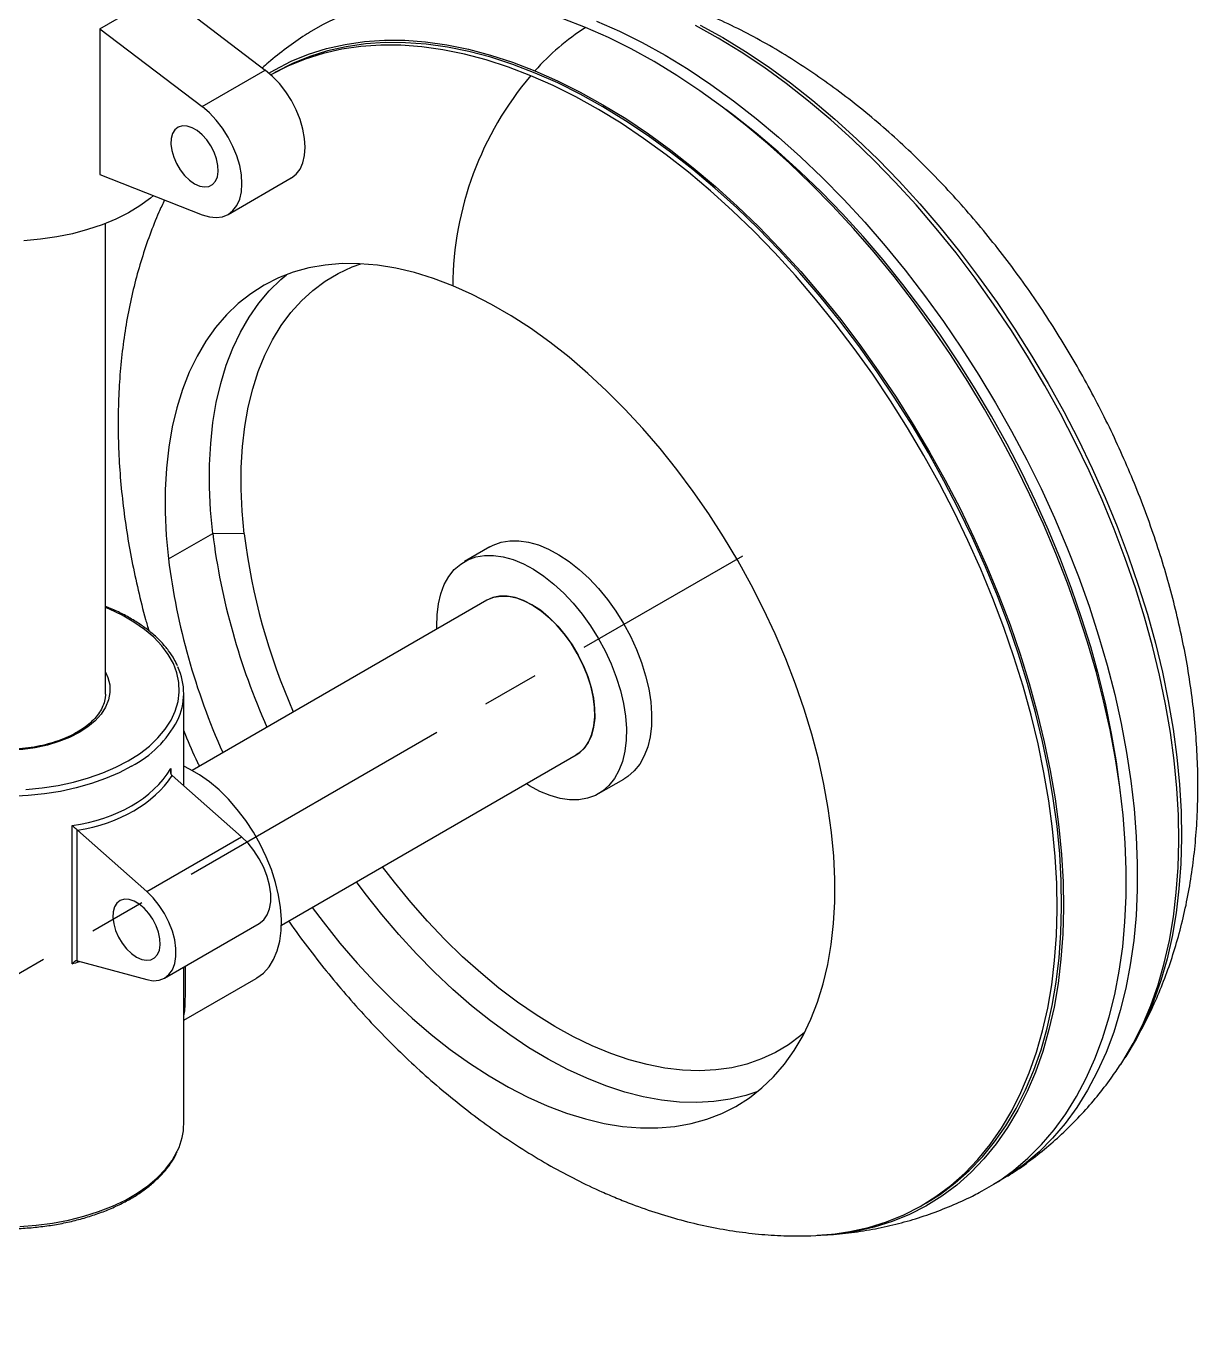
# Model space of a CAD drawing. Header units: millimetres. Extents: x 1 to 1184, y 0 to 836.
# Drawn here: x 788.5 to 841, y 644.9 to 703.2 of the extents above; entities that cross this region are included whole.
import ezdxf

# ---------------------------------------------------------------- set-up
doc = ezdxf.new("R2010")
doc.units = ezdxf.units.MM
doc.linetypes.add('CENTERX2', pattern=[20.32, 12.7, -2.54, 2.54, -2.54])

msp = doc.modelspace()

# ---------------------------------------------------------------- linework, layer by layer
at = {"color": 7, "linetype": 'Continuous', "lineweight": 25}
for p, q in [((791.799, 703.048), (794.628, 704.681)), ((794.628, 704.681), (799.206, 701.191)), ((791.799, 703.048), (796.378, 699.558)), ((791.799, 703.048), (791.799, 696.516)), ((796.378, 699.558), (799.206, 701.191)), ((799.604, 701.064), (799.459, 700.98)), ((791.799, 696.516), (796.378, 694.72)), ((797.542, 694.735), (800.37, 696.368)), ((792.057, 673.294), (792.057, 694.33)), ((794.872, 679.307), (796.852, 680.45)), ((798.258, 680.43), (796.852, 680.45)), ((809.258, 679.849), (808.127, 679.196)), ((809.127, 677.463), (795.93, 669.845)), ((792.056, 673.251), (792.057, 673.294)), ((795.557, 669.154), (795.557, 673.294)), ((799.929, 662.916), (813.127, 670.535)), ((794.972, 669.925), (794.972, 669.724)), ((795.016, 669.633), (795.038, 669.612)), ((798.141, 666.87), (795.038, 669.612)), ((814.126, 668.803), (815.258, 669.456)), ((790.557, 661.177), (790.557, 667.376)), ((790.774, 667.184), (790.774, 661.319)), ((790.795, 667.163), (790.774, 667.184)), ((793.899, 664.421), (790.795, 667.163)), ((793.899, 664.421), (798.141, 666.87)), ((794.695, 660.544), (798.938, 662.993)), ((790.774, 661.319), (790.795, 661.315)), ((790.795, 661.315), (793.899, 660.474)), ((795.557, 654.023), (795.557, 661.041)), ((795.557, 658.66), (798.792, 660.528)), ((828.599, 650.37), (828.801, 650.486))]:
    msp.add_line(p, q, dxfattribs=at)
at = {"color": 7, "linetype": 'CENTERX2'}
msp.add_line((760.686, 644.881), (820.577, 679.455), dxfattribs=at)
at = {"color": 7, "linetype": 'Continuous', "lineweight": 25, "flags": 128}
for points in [[(813.543, 703.096), (812.532, 703.484), (811.53, 703.811), (810.54, 704.076), (809.565, 704.277), (808.605, 704.415), (807.664, 704.489), (806.744, 704.5), (805.846, 704.446), (804.974, 704.329), (804.128, 704.148), (803.311, 703.904), (802.526, 703.597), (801.773, 703.228), (801.176, 702.877)], [(831.159, 650.941), (831.299, 651.016), (832.018, 651.445), (832.7, 651.935), (833.344, 652.483), (833.95, 653.089), (834.514, 653.75), (835.037, 654.467), (835.516, 655.236), (835.951, 656.057), (836.341, 656.927), (836.685, 657.843), (836.981, 658.805), (837.23, 659.81), (837.43, 660.855), (837.582, 661.938), (837.684, 663.057), (837.737, 664.208), (837.74, 665.39), (837.694, 666.599), (837.599, 667.832), (837.454, 669.088), (837.261, 670.362), (837.019, 671.652), (836.729, 672.954), (836.392, 674.266), (836.009, 675.585), (835.58, 676.908), (835.107, 678.231), (834.59, 679.552), (834.031, 680.866), (833.432, 682.173), (832.793, 683.467), (832.116, 684.746), (831.402, 686.008), (830.654, 687.249), (829.873, 688.466), (829.06, 689.657), (828.219, 690.818), (827.35, 691.948), (826.456, 693.043), (825.539, 694.1), (824.6, 695.118), (823.643, 696.094), (822.67, 697.026), (821.681, 697.911), (820.681, 698.748), (819.672, 699.534), (818.655, 700.268), (817.633, 700.948), (816.608, 701.572), (815.583, 702.139), (814.561, 702.647), (813.543, 703.096)], [(814.038, 703.382), (815.056, 702.933), (816.078, 702.424), (817.103, 701.857), (818.128, 701.233), (819.15, 700.554), (820.167, 699.82), (821.176, 699.034), (822.176, 698.197), (823.164, 697.312), (824.138, 696.38), (825.095, 695.404), (826.034, 694.386), (826.951, 693.328), (827.845, 692.234), (828.714, 691.104), (829.555, 689.943), (830.368, 688.752), (831.149, 687.535), (831.897, 686.294), (832.611, 685.032), (833.288, 683.753), (833.927, 682.458), (834.526, 681.152), (835.085, 679.837), (835.602, 678.517), (836.075, 677.194), (836.504, 675.871), (836.887, 674.552), (837.224, 673.24), (837.514, 671.937), (837.756, 670.647), (837.949, 669.373), (838.094, 668.118), (838.189, 666.885), (838.235, 665.676), (838.232, 664.494), (838.179, 663.343), (838.077, 662.224), (837.925, 661.141), (837.725, 660.096), (837.476, 659.091), (837.18, 658.129), (836.836, 657.212), (836.446, 656.343), (836.011, 655.522), (835.532, 654.753), (835.009, 654.036), (834.445, 653.374), (833.839, 652.768), (833.195, 652.22), (832.513, 651.731), (831.794, 651.301), (831.777, 651.292)], [(837.494, 656.682), (837.591, 656.83), (838.053, 657.609), (838.471, 658.439), (838.843, 659.319), (839.167, 660.245), (839.444, 661.216), (839.673, 662.229), (839.852, 663.281), (839.982, 664.371), (840.063, 665.496), (840.094, 666.653), (840.075, 667.839), (840.005, 669.051), (839.887, 670.286), (839.718, 671.542), (839.501, 672.815), (839.235, 674.103), (838.922, 675.402), (838.561, 676.709), (838.154, 678.02), (837.701, 679.334), (837.205, 680.646), (836.665, 681.954), (836.084, 683.254), (835.463, 684.543), (834.803, 685.818), (834.105, 687.076), (833.372, 688.314), (832.606, 689.529), (831.807, 690.718), (830.979, 691.878), (830.122, 693.007), (829.24, 694.101), (828.333, 695.159), (827.406, 696.176), (826.458, 697.152), (825.494, 698.084), (824.515, 698.969), (823.524, 699.805), (822.522, 700.591), (821.513, 701.323), (820.499, 702.002), (819.482, 702.625), (818.464, 703.19)], [(818.67, 703.21), (819.683, 702.647), (820.696, 702.027), (821.707, 701.351), (822.712, 700.621), (823.709, 699.838), (824.697, 699.005), (825.672, 698.124), (826.632, 697.196), (827.576, 696.224), (828.5, 695.21), (829.403, 694.157), (830.282, 693.067), (831.135, 691.943), (831.96, 690.787), (832.755, 689.603), (833.519, 688.393), (834.249, 687.16), (834.944, 685.906), (835.601, 684.636), (836.22, 683.352), (836.799, 682.058), (837.336, 680.755), (837.831, 679.448), (838.281, 678.14), (838.687, 676.833), (839.046, 675.532), (839.359, 674.238), (839.623, 672.956), (839.84, 671.687), (840.007, 670.436), (840.126, 669.206), (840.195, 667.999), (840.214, 666.817), (840.183, 665.665), (840.103, 664.545), (839.973, 663.459), (839.794, 662.411), (839.567, 661.402), (839.291, 660.435), (838.968, 659.512), (838.597, 658.637), (838.182, 657.81), (837.721, 657.033), (837.678, 656.968)], [(799.368, 701.059), (799.628, 701.211), (800.369, 701.589), (801.143, 701.904), (801.948, 702.157), (802.784, 702.346), (803.646, 702.47), (804.534, 702.531), (805.446, 702.527), (806.378, 702.459), (807.33, 702.326), (808.297, 702.13), (809.28, 701.87), (810.274, 701.547), (811.277, 701.162)], [(828.801, 650.486), (829.423, 650.877), (830.089, 651.374), (830.717, 651.93), (831.305, 652.544), (831.852, 653.213), (832.357, 653.937), (832.818, 654.713), (833.233, 655.54), (833.604, 656.416), (833.927, 657.338), (834.203, 658.305), (834.43, 659.314), (834.609, 660.363), (834.739, 661.448), (834.819, 662.569), (834.85, 663.721), (834.831, 664.902), (834.762, 666.109), (834.643, 667.34), (834.476, 668.591), (834.259, 669.859), (833.995, 671.141), (833.682, 672.435), (833.323, 673.737), (832.917, 675.043), (832.467, 676.352), (831.972, 677.659), (831.435, 678.961), (830.856, 680.256), (830.237, 681.54), (829.58, 682.81), (828.885, 684.063), (828.155, 685.296), (827.391, 686.506), (826.596, 687.691), (825.771, 688.846), (824.918, 689.971), (824.039, 691.061), (823.136, 692.114), (822.212, 693.127), (821.268, 694.099), (820.308, 695.027), (819.333, 695.909), (818.345, 696.742), (817.348, 697.524), (816.343, 698.254), (815.332, 698.93), (814.319, 699.55), (813.306, 700.113), (812.295, 700.617), (811.289, 701.062), (810.289, 701.445), (809.299, 701.767), (808.321, 702.026), (807.357, 702.221), (806.409, 702.353), (805.48, 702.421), (804.573, 702.425), (803.688, 702.365), (802.829, 702.24), (801.997, 702.052), (801.194, 701.801), (800.423, 701.486), (799.685, 701.11), (799.604, 701.064)], [(811.086, 700.945), (810.087, 701.328), (809.097, 701.65), (808.119, 701.909), (807.155, 702.105), (806.207, 702.237), (805.278, 702.305), (804.37, 702.308), (803.486, 702.248), (802.627, 702.124), (801.795, 701.935), (800.992, 701.684), (800.221, 701.37), (799.483, 700.994), (799.459, 700.98)], [(800.37, 696.368), (800.372, 696.369), (800.587, 696.536), (800.761, 696.764), (800.888, 697.045), (800.965, 697.374), (800.992, 697.741), (800.965, 698.139), (800.888, 698.557), (800.761, 698.985), (800.587, 699.413), (800.372, 699.829), (800.119, 700.225), (799.836, 700.589), (799.529, 700.914), (799.206, 701.191)], [(823.525, 649.005), (823.631, 649.008), (824.515, 649.069), (825.374, 649.193), (826.206, 649.381), (827.009, 649.633), (827.78, 649.947), (828.518, 650.323), (829.221, 650.76), (829.887, 651.257), (830.515, 651.813), (831.103, 652.427), (831.65, 653.096), (832.155, 653.82), (832.615, 654.596), (833.031, 655.423), (833.401, 656.299), (833.725, 657.222), (834.001, 658.188), (834.228, 659.197), (834.407, 660.246), (834.537, 661.332), (834.617, 662.452), (834.648, 663.604), (834.629, 664.785), (834.56, 665.993), (834.441, 667.223), (834.274, 668.474), (834.057, 669.742), (833.793, 671.025), (833.48, 672.318), (833.121, 673.62), (832.715, 674.927), (832.265, 676.235), (831.77, 677.542), (831.233, 678.844), (830.654, 680.139), (830.035, 681.423), (829.377, 682.693), (828.683, 683.946), (827.953, 685.179), (827.189, 686.39), (826.394, 687.574), (825.569, 688.73), (824.715, 689.854), (823.836, 690.944), (822.934, 691.997), (822.01, 693.011), (821.066, 693.983), (820.106, 694.911), (819.131, 695.792), (818.143, 696.625), (817.146, 697.407), (816.14, 698.138), (815.13, 698.813), (814.117, 699.434), (813.104, 699.996), (812.093, 700.501), (811.086, 700.945)], [(811.277, 701.162), (812.287, 700.716), (813.303, 700.21), (814.32, 699.645), (815.337, 699.022), (816.351, 698.344), (817.36, 697.611), (818.362, 696.825), (819.353, 695.989), (820.332, 695.104), (821.296, 694.172), (822.244, 693.196), (823.171, 692.179), (824.078, 691.121), (824.96, 690.027), (825.817, 688.898), (826.645, 687.738), (827.444, 686.549), (828.21, 685.334), (828.943, 684.096), (829.641, 682.838), (830.301, 681.563), (830.922, 680.274), (831.504, 678.974), (832.043, 677.666), (832.539, 676.354), (832.992, 675.04), (833.399, 673.729), (833.76, 672.422), (834.073, 671.123), (834.339, 669.835), (834.556, 668.562), (834.725, 667.306), (834.844, 666.071), (834.913, 664.859), (834.932, 663.673), (834.901, 662.516), (834.821, 661.392), (834.69, 660.301), (834.511, 659.249), (834.282, 658.236), (834.005, 657.265), (833.681, 656.339), (833.309, 655.46), (832.892, 654.629), (832.429, 653.85), (831.922, 653.123), (831.373, 652.451), (830.783, 651.835), (830.152, 651.277), (829.483, 650.778), (828.778, 650.339), (828.037, 649.961), (827.263, 649.646), (826.457, 649.393), (825.622, 649.204), (824.759, 649.08), (823.911, 649.02)], [(796.378, 694.72), (796.701, 694.624), (797.008, 694.594), (797.291, 694.632), (797.543, 694.736), (797.759, 694.904), (797.932, 695.131), (798.06, 695.412), (798.137, 695.741), (798.163, 696.108), (798.137, 696.506), (798.06, 696.924), (797.932, 697.352), (797.759, 697.78), (797.543, 698.197), (797.291, 698.592), (797.008, 698.957), (796.701, 699.281), (796.378, 699.558)], [(837.49, 668.81), (837.472, 668.973), (837.304, 670.224), (837.088, 671.492), (836.823, 672.774), (836.511, 674.068), (836.151, 675.37), (835.746, 676.676), (835.295, 677.985), (834.801, 679.292), (834.263, 680.594), (833.685, 681.889), (833.066, 683.173), (832.408, 684.443), (831.713, 685.696), (830.983, 686.929), (830.22, 688.139), (829.424, 689.324), (828.599, 690.479), (827.746, 691.603), (826.867, 692.693), (825.964, 693.747), (825.04, 694.76), (824.097, 695.732), (823.136, 696.66), (822.161, 697.542), (821.174, 698.375), (820.176, 699.157), (819.817, 699.424)], [(796.042, 696.108), (796.27, 696.005), (796.487, 695.964), (796.684, 695.987), (796.85, 696.073), (796.979, 696.218), (797.064, 696.415), (797.101, 696.655), (797.088, 696.927), (797.027, 697.218), (796.92, 697.514), (796.771, 697.801), (796.589, 698.067), (796.38, 698.298), (796.156, 698.484), (795.927, 698.617), (795.703, 698.689), (795.495, 698.698), (795.312, 698.643), (795.164, 698.527), (795.056, 698.355), (794.995, 698.135), (794.983, 697.878), (795.02, 697.595), (795.105, 697.3), (795.233, 697.007), (795.4, 696.729), (795.596, 696.479), (795.814, 696.268), (796.042, 696.108)], [(794.199, 695.575), (794.062, 695.46), (793.597, 695.12), (793.079, 694.807), (792.513, 694.523), (791.903, 694.271), (791.255, 694.053), (790.575, 693.871), (789.868, 693.727), (789.14, 693.622), (788.399, 693.556)], [(807.597, 691.542), (806.737, 691.867), (805.888, 692.128), (805.052, 692.326), (804.231, 692.459), (803.429, 692.527), (802.649, 692.529), (801.892, 692.466), (801.161, 692.337), (800.46, 692.144), (799.79, 691.887), (799.153, 691.566), (798.552, 691.183), (797.989, 690.739), (797.466, 690.236), (796.984, 689.675), (796.545, 689.058), (796.151, 688.388), (795.802, 687.666), (795.501, 686.895), (795.248, 686.078), (795.043, 685.217), (794.889, 684.315), (794.784, 683.376), (794.73, 682.402), (794.727, 681.397), (794.774, 680.364), (794.872, 679.307)], [(798.258, 680.43), (798.164, 681.446), (798.12, 682.438), (798.125, 683.402), (798.18, 684.336), (798.285, 685.236), (798.439, 686.099), (798.641, 686.922), (798.891, 687.701), (799.188, 688.435), (799.531, 689.12), (799.919, 689.754), (800.349, 690.336), (800.822, 690.862), (801.335, 691.331), (801.887, 691.742), (802.474, 692.093), (803.096, 692.382), (803.481, 692.524)], [(796.852, 680.45), (796.755, 681.498), (796.707, 682.521), (796.709, 683.518), (796.761, 684.484), (796.863, 685.416), (797.013, 686.311), (797.213, 687.167), (797.461, 687.98), (797.756, 688.747), (798.097, 689.467), (798.483, 690.136), (798.913, 690.753), (799.386, 691.315), (799.9, 691.821), (800.15, 692.034)], [(801.302, 663.709), (801.794, 663.056), (802.547, 662.114), (803.325, 661.21), (804.124, 660.346), (804.943, 659.525), (805.777, 658.751), (806.625, 658.026), (807.483, 657.352), (808.349, 656.731), (809.219, 656.166), (810.091, 655.659), (810.962, 655.211), (811.828, 654.824), (812.688, 654.499), (813.537, 654.237), (814.373, 654.04), (815.194, 653.907), (815.996, 653.839), (816.776, 653.837), (817.533, 653.9), (818.264, 654.028), (818.965, 654.222), (819.635, 654.479), (820.272, 654.8), (820.873, 655.183), (821.436, 655.627), (821.959, 656.13), (822.441, 656.691), (822.88, 657.307), (823.274, 657.978), (823.623, 658.7), (823.924, 659.471), (824.177, 660.288), (824.382, 661.149), (824.536, 662.051), (824.641, 662.99), (824.695, 663.964), (824.698, 664.969), (824.651, 666.002), (824.553, 667.059), (824.405, 668.137), (824.207, 669.231), (823.96, 670.34), (823.665, 671.458), (823.323, 672.581), (822.935, 673.707), (822.501, 674.831), (822.025, 675.95), (821.507, 677.059), (820.949, 678.155), (820.353, 679.234), (819.721, 680.292), (819.055, 681.327), (818.358, 682.334), (817.631, 683.31), (816.878, 684.252), (816.1, 685.156), (815.301, 686.02), (814.482, 686.84), (813.648, 687.615), (812.8, 688.34), (811.942, 689.014), (811.076, 689.634), (810.206, 690.199), (809.334, 690.707), (808.463, 691.155), (807.597, 691.542), (807.597, 691.542)], [(809.258, 679.849), (809.405, 679.926), (809.762, 680.055), (810.147, 680.121), (810.557, 680.123), (810.988, 680.06), (811.433, 679.935), (811.888, 679.747), (812.347, 679.499), (812.805, 679.195), (813.256, 678.838), (813.696, 678.431), (814.12, 677.98), (814.521, 677.49), (814.896, 676.967), (815.239, 676.417), (815.548, 675.846), (815.819, 675.261), (816.047, 674.669), (816.231, 674.077), (816.369, 673.491), (816.458, 672.919), (816.498, 672.368), (816.489, 671.843), (816.43, 671.351), (816.321, 670.898), (816.166, 670.489), (815.964, 670.128), (815.719, 669.821), (815.434, 669.57), (815.258, 669.456)], [(806.891, 676.173), (806.886, 676.284), (806.896, 676.809), (806.955, 677.301), (807.063, 677.754), (807.219, 678.163), (807.421, 678.524), (807.666, 678.831), (807.951, 679.081), (808.274, 679.273), (808.63, 679.402), (809.016, 679.468), (809.426, 679.469), (809.856, 679.407), (810.301, 679.281), (810.756, 679.094), (811.215, 678.846), (811.673, 678.542), (812.125, 678.185), (812.565, 677.778), (812.988, 677.327), (813.389, 676.837), (813.764, 676.314), (814.108, 675.764), (814.417, 675.193), (814.687, 674.608), (814.916, 674.016), (815.1, 673.424), (815.238, 672.838), (815.327, 672.266), (815.367, 671.714), (815.357, 671.19), (815.298, 670.698), (815.19, 670.245), (815.034, 669.835), (814.833, 669.475), (814.588, 669.168), (814.302, 668.917), (813.979, 668.726), (813.623, 668.597), (813.238, 668.531), (812.827, 668.529), (812.397, 668.591), (811.952, 668.717), (811.497, 668.905), (811.038, 669.152), (810.89, 669.244)], [(809.127, 677.463), (809.144, 677.473), (809.431, 677.592), (809.748, 677.647), (810.089, 677.637), (810.449, 677.561), (810.821, 677.423), (811.199, 677.223), (811.575, 676.965), (811.943, 676.655), (812.297, 676.297), (812.63, 675.899), (812.936, 675.466), (813.209, 675.007), (813.446, 674.53), (813.641, 674.044), (813.791, 673.557), (813.894, 673.078), (813.947, 672.615), (813.95, 672.177), (813.903, 671.771), (813.806, 671.406), (813.661, 671.086), (813.471, 670.819), (813.239, 670.608), (813.127, 670.535)], [(813.613, 674.12), (813.411, 674.606), (813.169, 675.08), (812.89, 675.536), (812.579, 675.963), (812.243, 676.356), (811.886, 676.707), (811.517, 677.009), (811.14, 677.258), (810.763, 677.449), (810.392, 677.578), (810.034, 677.643), (809.696, 677.643), (809.384, 677.578), (809.127, 677.463)], [(793.072, 670.273), (793.571, 670.59), (794.016, 670.933), (794.402, 671.299), (794.727, 671.685), (794.986, 672.086), (795.178, 672.5), (795.301, 672.923), (795.354, 673.35), (795.337, 673.778), (795.249, 674.204), (795.091, 674.623), (794.865, 675.031), (794.573, 675.425), (794.217, 675.801), (793.801, 676.156), (793.328, 676.486), (792.803, 676.789), (792.231, 677.062), (792.057, 677.135)], [(790.88, 671.539), (790.446, 671.317), (789.969, 671.129), (789.455, 670.975), (788.912, 670.859), (788.349, 670.783), (787.774, 670.747), (787.195, 670.752), (786.622, 670.798), (786.063, 670.885), (785.527, 671.01), (785.021, 671.173), (784.554, 671.37), (784.132, 671.599), (783.763, 671.856), (783.45, 672.137), (783.201, 672.438), (783.017, 672.755), (782.902, 673.082), (782.857, 673.415), (782.884, 673.749), (782.981, 674.078), (783.057, 674.24)], [(792.057, 674.24), (792.163, 673.997), (792.243, 673.666), (792.251, 673.332), (792.189, 673), (792.057, 672.675), (791.856, 672.361), (791.59, 672.064), (791.263, 671.789), (790.88, 671.539)], [(813.127, 670.535), (813.278, 670.637), (813.504, 670.857), (813.687, 671.133), (813.824, 671.46), (813.914, 671.833), (813.953, 672.244), (813.942, 672.686), (813.881, 673.152), (813.771, 673.633), (813.613, 674.12)], [(793.213, 670.028), (792.659, 669.737), (792.059, 669.477), (791.42, 669.25), (790.747, 669.059), (790.046, 668.905), (789.324, 668.79), (788.585, 668.714), (787.838, 668.678), (787.088, 668.683), (786.342, 668.729), (785.607, 668.815), (784.889, 668.94), (784.194, 669.103), (783.529, 669.303), (782.9, 669.539), (782.311, 669.807), (781.769, 670.106), (781.277, 670.433), (780.84, 670.785), (780.463, 671.159), (780.148, 671.552), (779.898, 671.96), (779.843, 672.069)], [(788.483, 668.986), (789.215, 669.057), (789.931, 669.168), (790.627, 669.318), (791.295, 669.505), (791.928, 669.728), (792.523, 669.985), (793.072, 670.273), (793.072, 670.273)], [(798.792, 660.528), (798.831, 660.551), (799.122, 660.771), (799.372, 661.049), (799.579, 661.383), (799.741, 661.768), (799.853, 662.199), (799.917, 662.67), (799.929, 663.175), (799.891, 663.708), (799.803, 664.261), (799.666, 664.828), (799.481, 665.401), (799.252, 665.973), (798.981, 666.535), (798.671, 667.082), (798.328, 667.605), (797.954, 668.097), (797.556, 668.554), (797.137, 668.967), (796.705, 669.333), (796.264, 669.646), (795.82, 669.903), (795.557, 670.027)], [(798.938, 662.993), (799.135, 663.15), (799.29, 663.37), (799.395, 663.643), (799.449, 663.963), (799.449, 664.32), (799.395, 664.702), (799.29, 665.098), (799.135, 665.496), (798.936, 665.883), (798.699, 666.249), (798.432, 666.581), (798.141, 666.87)], [(823.346, 658.114), (823.181, 657.974), (822.63, 657.563), (822.042, 657.212), (821.42, 656.923), (820.765, 656.696), (820.081, 656.532), (819.37, 656.431), (818.633, 656.395), (817.874, 656.422), (817.095, 656.514), (816.299, 656.67), (815.489, 656.888), (814.668, 657.169), (813.838, 657.512), (813.003, 657.914), (812.165, 658.376), (811.327, 658.894), (810.493, 659.468), (809.665, 660.095), (808.846, 660.774), (808.039, 661.501), (807.247, 662.274), (806.472, 663.091), (805.718, 663.949), (804.986, 664.844), (804.459, 665.532)], [(821.255, 655.474), (820.717, 655.294), (820.012, 655.123), (819.28, 655.016), (818.522, 654.973), (817.742, 654.995), (816.942, 655.081), (816.124, 655.231), (815.292, 655.444), (814.448, 655.72), (813.594, 656.057), (812.734, 656.456), (811.871, 656.913), (811.007, 657.429), (810.145, 658.001), (809.289, 658.627), (808.441, 659.305), (807.603, 660.033), (806.779, 660.808), (805.971, 661.629), (805.182, 662.491), (804.415, 663.393), (803.672, 664.331), (803.282, 664.852)], [(793.445, 661.484), (793.673, 661.381), (793.891, 661.34), (794.087, 661.364), (794.254, 661.45), (794.382, 661.594), (794.467, 661.791), (794.504, 662.031), (794.492, 662.303), (794.431, 662.594), (794.323, 662.89), (794.175, 663.177), (793.992, 663.443), (793.784, 663.674), (793.56, 663.861), (793.331, 663.993), (793.107, 664.065), (792.899, 664.074), (792.716, 664.019), (792.567, 663.903), (792.46, 663.731), (792.399, 663.512), (792.386, 663.254), (792.423, 662.971), (792.508, 662.676), (792.637, 662.383), (792.803, 662.105), (793, 661.855), (793.217, 661.645), (793.445, 661.484)], [(793.899, 660.474), (794.189, 660.428), (794.457, 660.451), (794.693, 660.543), (794.892, 660.701), (795.047, 660.92), (795.153, 661.194), (795.206, 661.514), (795.206, 661.871), (795.153, 662.253), (795.047, 662.649), (794.892, 663.047), (794.693, 663.434), (794.457, 663.8), (794.189, 664.132), (793.899, 664.421)], [(788.212, 649.421), (788.956, 649.476), (789.687, 649.572), (790.4, 649.707), (791.088, 649.879), (791.744, 650.089), (792.364, 650.332), (792.942, 650.608), (793.472, 650.915), (793.951, 651.248), (794.373, 651.606), (794.735, 651.985), (795.034, 652.382), (795.267, 652.793), (795.282, 652.825)]]:
    msp.add_lwpolyline(points, dxfattribs=at)
at = {"color": 7, "linetype": 'Continuous', "lineweight": 25}
for centre, radius, start, end in [((819.249, 694.116), 10.64, 122.43617, 138.53129), ((822.315, 691.429), 14.719, 139.71884, 179.5606), ((827.216, 684.286), 30.606, 187.20052, 204.11801), ((826.873, 684.047), 28.843, 187.20357, 203.68566), ((825.253, 683.148), 30.623, 187.20532, 204.11321), ((792.765, 673.293), 2.788, 333.97792, 25.12032), ((790.957, 674.359), 4.884, 297.52348, 332.04931), ((792.73, 654.039), 2.827, 334.55039, 359.67968)]:
    msp.add_arc(centre, radius, start, end, dxfattribs=at)
for centre, major_axis, ratio, start_param, end_param in [((787.557, 673.293), (7.804, -2.517), 0.698902, 5.318599, 6.120392), ((787.52, 673.156), (8.013, -2.501), 0.697135, 5.337485, 6.086585), ((787.557, 663.823), (7.976, 1.512), 0.408138, 5.019697, 5.064888)]:
    msp.add_ellipse(centre, major_axis=major_axis, ratio=ratio, start_param=start_param, end_param=end_param, dxfattribs=at)
for points, knots in [([(837.883, 657.306), (837.992, 657.484), (838.288, 657.965), (838.714, 658.789), (839.169, 659.775), (839.573, 660.801), (839.928, 661.864), (840.233, 662.964), (840.485, 664.1), (840.685, 665.268), (840.831, 666.467), (840.922, 667.694), (840.958, 668.944), (840.939, 670.215), (840.864, 671.501), (840.736, 672.798), (840.554, 674.103), (840.32, 675.411), (840.036, 676.719), (839.703, 678.024), (839.324, 679.324), (838.898, 680.616), (838.428, 681.899), (837.915, 683.169), (837.361, 684.426), (836.766, 685.667), (836.132, 686.891), (835.46, 688.095), (834.751, 689.277), (834.007, 690.437), (833.227, 691.571), (832.414, 692.678), (831.568, 693.756), (830.689, 694.803), (829.78, 695.817), (828.84, 696.796), (827.871, 697.738), (826.873, 698.64), (825.848, 699.499), (824.796, 700.314), (823.719, 701.08), (822.619, 701.796), (821.498, 702.458), (820.359, 703.058), (819.406, 703.516), (818.828, 703.749), (818.64, 703.825)], [0, 0, 0, 0, 0.012133, 0.032896, 0.053926, 0.075248, 0.096884, 0.118845, 0.141134, 0.163739, 0.186638, 0.209795, 0.233165, 0.256699, 0.280343, 0.304051, 0.327773, 0.351474, 0.375133, 0.398736, 0.422278, 0.445756, 0.469174, 0.49254, 0.51586, 0.539147, 0.56241, 0.585663, 0.608917, 0.632184, 0.655475, 0.678803, 0.70218, 0.725619, 0.749131, 0.772727, 0.796414, 0.820197, 0.844077, 0.868049, 0.892102, 0.916213, 0.940344, 0.964445, 0.98846, 1, 1, 1, 1]), ([(801.178, 702.873), (801.117, 702.836), (800.763, 702.622), (800.151, 702.177), (799.51, 701.685), (799.167, 701.373), (799.076, 701.29)], [0, 0, 0, 0, 0.081482, 0.470801, 0.859898, 1, 1, 1, 1]), ([(794.697, 695.38), (794.611, 695.198), (794.368, 694.685), (794.025, 693.809), (793.664, 692.749), (793.356, 691.651), (793.099, 690.519), (792.895, 689.353), (792.745, 688.156), (792.65, 686.931), (792.61, 685.682), (792.625, 684.413), (792.695, 683.128), (792.82, 681.832), (792.998, 680.528), (793.227, 679.22), (793.509, 677.912), (793.766, 676.867), (793.944, 676.259), (793.995, 676.086)], [0, 0, 0, 0, 0.031966, 0.090205, 0.149298, 0.20928, 0.270158, 0.331905, 0.394461, 0.457731, 0.521595, 0.585915, 0.65055, 0.715367, 0.780234, 0.845048, 0.909751, 0.974304, 1, 1, 1, 1]), ([(795.272, 674.529), (795.228, 674.624), (795.122, 674.854), (794.883, 675.205), (794.568, 675.581), (794.195, 675.939), (793.769, 676.275), (793.295, 676.588), (792.772, 676.872), (792.357, 677.071), (792.107, 677.164), (792.057, 677.183)], [0, 0, 0, 0, 0.087129, 0.211725, 0.337002, 0.462827, 0.589021, 0.715421, 0.841905, 0.96838, 1, 1, 1, 1]), ([(790.78, 671.548), (790.714, 671.512), (790.523, 671.406), (790.173, 671.248), (789.722, 671.088), (789.24, 670.959), (788.733, 670.863), (788.21, 670.802), (787.677, 670.776), (787.143, 670.785), (786.614, 670.831), (786.099, 670.912), (785.605, 671.026), (785.138, 671.172), (784.707, 671.348), (784.316, 671.55), (783.971, 671.776), (783.676, 672.02), (783.436, 672.28), (783.252, 672.55), (783.128, 672.829), (783.066, 673.05), (783.066, 673.177), (783.066, 673.21)], [0, 0, 0, 0, 0.026255, 0.076425, 0.126664, 0.17696, 0.227311, 0.277706, 0.32813, 0.378567, 0.428998, 0.479401, 0.529759, 0.580055, 0.630274, 0.680408, 0.730465, 0.78048, 0.83051, 0.880693, 0.931271, 0.982557, 1, 1, 1, 1]), ([(792.048, 673.254), (792.048, 673.2), (792.047, 673.048), (791.975, 672.799), (791.84, 672.513), (791.642, 672.237), (791.388, 671.976), (791.101, 671.745), (790.88, 671.61), (790.78, 671.548)], [0, 0, 0, 0, 0.089019, 0.249675, 0.408437, 0.564556, 0.718695, 0.871768, 1, 1, 1, 1]), ([(795.557, 671.613), (795.577, 671.562), (795.767, 671.087), (795.998, 670.559), (796.224, 670.087), (796.251, 670.03)], [0, 0, 0, 0, 0.09675, 0.890684, 1, 1, 1, 1]), ([(794.972, 669.925), (794.972, 669.925), (794.961, 669.88), (794.953, 669.801), (794.97, 669.698), (795.003, 669.652), (795.016, 669.633)], [0, 0, 0, 0, 0.004067, 0.445891, 0.762823, 1, 1, 1, 1]), ([(790.557, 667.376), (790.558, 667.376), (790.586, 667.354), (790.64, 667.311), (790.717, 667.242), (790.757, 667.201), (790.774, 667.184)], [0, 0, 0, 0, 0.004067, 0.445891, 0.762823, 1, 1, 1, 1]), ([(800.249, 663.101), (800.261, 663.084), (800.531, 662.688), (801.092, 661.938), (801.933, 660.855), (802.809, 659.806), (803.716, 658.789), (804.653, 657.808), (805.62, 656.863), (806.616, 655.958), (807.64, 655.095), (808.69, 654.277), (809.765, 653.507), (810.863, 652.787), (811.982, 652.122), (813.12, 651.514), (814.103, 651.044), (814.709, 650.788), (814.926, 650.697)], [0, 0, 0, 0, 0.002996, 0.070142, 0.137427, 0.204888, 0.272557, 0.340464, 0.408632, 0.477077, 0.545801, 0.614792, 0.684017, 0.753417, 0.822888, 0.89228, 0.961438, 1, 1, 1, 1]), ([(790.774, 661.319), (790.757, 661.318), (790.717, 661.314), (790.64, 661.266), (790.586, 661.213), (790.558, 661.178), (790.557, 661.177)], [0, 0, 0, 0, 0.237177, 0.554109, 0.995933, 1, 1, 1, 1]), ([(795.614, 661.074), (795.614, 660.958), (795.614, 660.638), (795.614, 660.175), (795.614, 659.671), (795.601, 659.252), (795.589, 658.991), (795.559, 658.908), (795.557, 658.901)], [0, 0, 0, 0, 0.110314, 0.303175, 0.501927, 0.735849, 0.976358, 1, 1, 1, 1]), ([(832.387, 651.657), (832.471, 651.709), (832.847, 651.938), (833.481, 652.398), (834.284, 653.036), (835.045, 653.727), (835.766, 654.462), (836.443, 655.244), (837.023, 655.987), (837.355, 656.484), (837.494, 656.693)], [0, 0, 0, 0, 0.040792, 0.182573, 0.324293, 0.466197, 0.608536, 0.75156, 0.895523, 1, 1, 1, 1]), ([(781.826, 650.734), (781.997, 650.637), (782.337, 650.442), (782.901, 650.186), (783.499, 649.959), (784.129, 649.764), (784.786, 649.603), (785.464, 649.477), (786.159, 649.386), (786.865, 649.332), (787.576, 649.315), (788.286, 649.334), (788.991, 649.39), (789.685, 649.483), (790.363, 649.611), (791.018, 649.774), (791.646, 649.97), (792.243, 650.199), (792.803, 650.458), (793.322, 650.746), (793.795, 651.061), (794.22, 651.4), (794.592, 651.761), (794.905, 652.142), (795.131, 652.48), (795.228, 652.695), (795.263, 652.772)], [0, 0, 0, 0, 0.042451, 0.084935, 0.127402, 0.16985, 0.212277, 0.254685, 0.29708, 0.339464, 0.381843, 0.424221, 0.466602, 0.508991, 0.551393, 0.593813, 0.636255, 0.678724, 0.721222, 0.763749, 0.806301, 0.848865, 0.891407, 0.933883, 0.976234, 1, 1, 1, 1]), ([(814.926, 650.697), (815.157, 650.603), (815.772, 650.356), (816.781, 650.007), (817.948, 649.667), (819.114, 649.396), (820.272, 649.194), (821.42, 649.062), (822.5, 648.995), (823.196, 649.005), (823.513, 649.009)], [0, 0, 0, 0, 0.083855, 0.222498, 0.360137, 0.495962, 0.62979, 0.761536, 0.891194, 1, 1, 1, 1]), ([(824.242, 649.044), (824.42, 649.054), (824.96, 649.083), (825.851, 649.201), (826.906, 649.393), (827.936, 649.651), (828.94, 649.967), (829.913, 650.346), (830.652, 650.673), (831.055, 650.893), (831.156, 650.947)], [0, 0, 0, 0, 0.07425, 0.224649, 0.373141, 0.519958, 0.665339, 0.809525, 0.95276, 1, 1, 1, 1])]:
    msp.add_open_spline(points, degree=3, knots=knots, dxfattribs=at)

doc.saveas('drawing.dxf')
